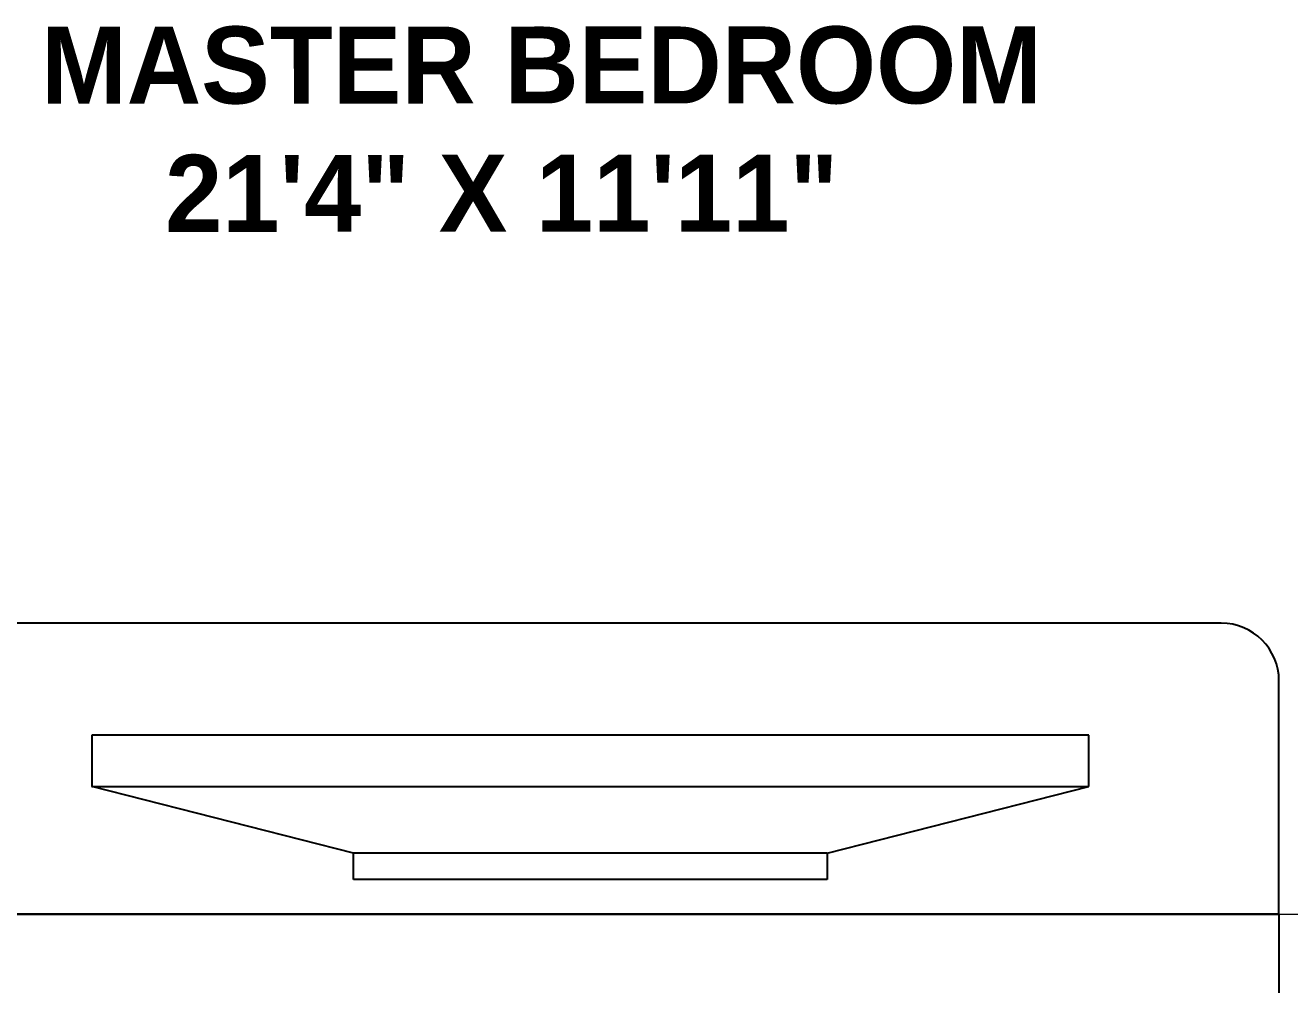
# Model space of a CAD drawing. Header units: inches. Extents: x 9636 to 21597, y -10243 to 557.
# Drawn here: x 14923.1 to 14988.7, y -8733.1 to -8683.3 of the extents above; entities that cross this region are included whole.
import ezdxf

# ---------------------------------------------------------------- set-up
doc = ezdxf.new("R2010")
doc.units = ezdxf.units.IN
doc.header["$MEASUREMENT"] = 0
doc.layers.add('A-Door-Frame', color=1, linetype='Continuous')
doc.styles.add('MtXpl_Stylus_BT', font='')
doc.styles.get('MtXpl_Stylus_BT').set_extended_font_data('Stylus BT', bold=True)

# ---------------------------------------------------------------- blocks, each defined once
blk = doc.blocks.new('FF')
at = {"color": 252, "ltscale": 7, "true_color": 0x939598}
for p, q in [((14985.189, -8714.35), (14876.189, -8714.35)), ((14988.189, -8729.47), (14988.189, -8717.35)), ((14978.307, -8720.165), (14926.509, -8720.165)), ((14926.509, -8720.165), (14926.509, -8722.844)), ((14978.307, -8722.844), (14978.307, -8720.165)), ((14926.509, -8722.844), (14978.307, -8722.844)), ((14940.101, -8726.296), (14926.509, -8722.844)), ((14964.715, -8726.296), (14978.307, -8722.844)), ((14873.189, -8729.47), (14988.189, -8729.47))]:
    blk.add_line(p, q, dxfattribs=at)
at = {"color": 252, "true_color": 0x939598}
for p, q in [((14940.1, -8727.669), (14940.1, -8726.296)), ((14964.715, -8726.296), (14940.101, -8726.296)), ((14964.715, -8726.296), (14964.715, -8727.669)), ((14964.715, -8727.669), (14940.1, -8727.669)), ((14988.189, -8729.47), (14799.189, -8729.47)), ((14988.189, -8729.47), (14988.189, -8738.47))]:
    blk.add_line(p, q, dxfattribs=at)
at = {"color": 252, "ltscale": 7, "true_color": 0x939598}
blk.add_arc((14985.189, -8717.35), 3, 0, 90, dxfattribs=at)
at = {"layer": 'A-Door-Frame', "color": 252, "lineweight": 5, "true_color": 0x939598}
for q in [(14989.655, -8729.47), (14988.189, -8733.137)]:
    blk.add_line((14988.189, -8729.47), q, dxfattribs=at)
at = {"color": 252, "true_color": 0x939598, "style": 'MtXpl_Stylus_BT'}
for s, p in [('MASTER BEDROOM', (14923.874, -8687.353)), ('21\'4" X 11\'11"', (14930.317, -8694.019))]:
    blk.add_text(s, height=4, rotation=0.00944, dxfattribs=at).set_placement(p)

msp = doc.modelspace()

# ---------------------------------------------------------------- block references
at = {"color": 18, "true_color": 0x000000}
msp.add_blockref('FF', (0, 0), dxfattribs=at)

doc.saveas('drawing.dxf')
